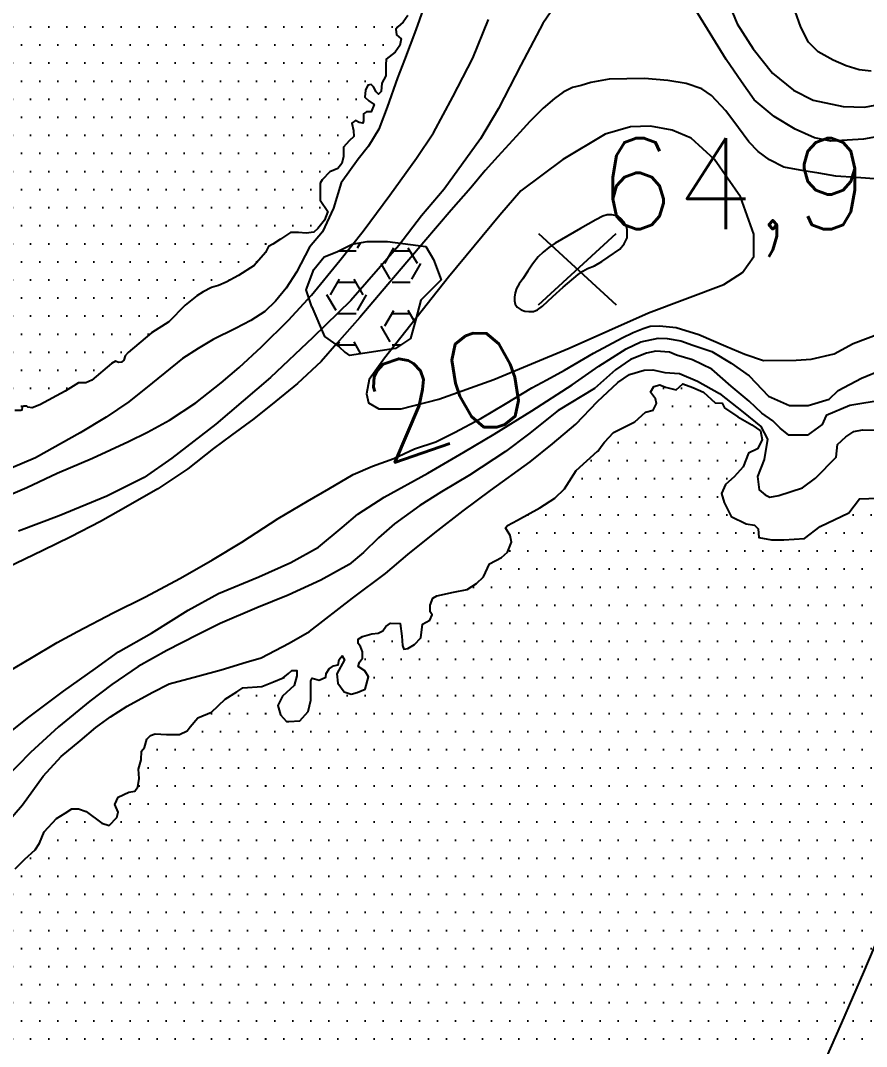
# Model space of a CAD drawing. Header units: millimetres. Extents: x 548366 to 1117317, y 7446967 to 14899125.
# Drawn here: x 557668.4 to 558039.8, y 7453801.3 to 7454251.9 of the extents above; entities that cross this region are included whole.
import ezdxf

# ---------------------------------------------------------------- set-up
doc = ezdxf.new("R2010")
doc.units = ezdxf.units.MM
doc.header["$MEASUREMENT"] = 0
for name, color, linetype in [('AFLORAMENTO_ROCHOSO', 32, 'Continuous'), ('CURVA_INTERMEDIÁRIA', 32, 'Continuous'), ('CURVA_MESTRA', 36, 'Continuous'), ('HACHURA_OCEANO', 131, 'Continuous'), ('OCEANO', 5, 'Continuous'), ('PTO_COTADO', 7, 'Continuous'), ('RADIAIS', 222, 'Continuous'), ('TXT_CURVA_INTERMEDIÁRIA', 7, 'Continuous')]:
    doc.layers.add(name, color=color, linetype=linetype)
doc.styles.add('ROMANS', font='romans.shx')
pattern_1 = [(0, (0, 0), (3.96875, 7.9375), [0, -7.9375])]

msp = doc.modelspace()

# ---------------------------------------------------------------- hatches: boundary and pattern name
at = {"layer": 'AFLORAMENTO_ROCHOSO', "ltscale": 0.5}
h = msp.add_hatch(dxfattribs=at)
h.set_pattern_fill('HEX,_I', color=256, scale=2.5, style=2)
h.set_pattern_definition([(0, (0, 0), (0, 13.74815), [7.9375, -15.875]), (120, (0, 0), (-11.906247155, -6.874075), [7.9375, -15.875]), (60, (7.938, 0), (-11.906247155, 6.874075), [7.9375, -15.875])])
h.paths.add_polyline_path([(557844.2, 7454129.1), (557853.1, 7454138), (557849.7, 7454147), (557846.4, 7454152.6), (557829.6, 7454154.8), (557820.7, 7454154.8), (557814, 7454153.7), (557807.3, 7454150.3), (557801.7, 7454148.1), (557797.2, 7454142.5), (557793.9, 7454133.6), (557796.3, 7454126.2), (557801.9, 7454113.1), (557808.4, 7454108.5), (557812.9, 7454104.8), (557833, 7454107.8), (557839.7, 7454112.3), (557841.9, 7454120.1)])
at = {"layer": 'HACHURA_OCEANO', "ltscale": 0.5}
h = msp.add_hatch(dxfattribs=at)
h.set_pattern_fill('DOTS', color=256, scale=5, style=0)
h.set_pattern_definition(pattern_1)
h.paths.add_polyline_path([(557835.01, 7454240.98), (557835.49, 7454243.84), (557833.45, 7454245.59), (557833.26, 7454248.06), (557834.07, 7454249.17), (557836.47, 7454251.24), (557838.52, 7454254.12), (557839.65, 7454260.5), (557839.17, 7454265.74), (557838.37, 7454268.31), (557839.79, 7454272.28), (557844.76, 7454274.03), (557846.84, 7454277.07), (557845.89, 7454280.56), (557845.74, 7454285.46), (557848.77, 7454291.36), (557850.38, 7454294.7), (557852.46, 7454301.71), (557853.08, 7454305.86), (557854.68, 7454312.08), (557857.09, 7454314.46), (557861.07, 7454314.78), (557864.1, 7454316.21), (557865, 7454317.95), (557865, 7454410), (557365, 7454410), (557365, 7454280.49), (557366.51, 7454281.5), (557368.66, 7454281.7), (557370.01, 7454280.32), (557370.81, 7454277.99), (557370.63, 7454276.02), (557369.64, 7454274.86), (557367.27, 7454273.89), (557366.32, 7454272.51), (557368.08, 7454271.15), (557369.83, 7454270.95), (557370.63, 7454272.9), (557372.16, 7454273.68), (557374.9, 7454273.09), (557375.3, 7454271.93), (557375.52, 7454269.77), (557374.37, 7454264.75), (557378.84, 7454262.64), (557380.84, 7454265.13), (557382.46, 7454263.76), (557379.22, 7454259.65), (557377.6, 7454260.7), (557378.1, 7454261.39), (557372.92, 7454263.6), (557369.28, 7454261.33), (557367.49, 7454260.21), (557366.83, 7454259.3), (557365, 7454258.33), (557365, 7454178.98), (557371.47, 7454166.68), (557376.36, 7454160.25), (557380.77, 7454152.69), (557386.03, 7454147.81), (557390.89, 7454146.57), (557390.89, 7454146.57), (557395.19, 7454145.43), (557398.65, 7454143.54), (557400.33, 7454142.7), (557401.86, 7454142.58), (557403.43, 7454144.12), (557405.69, 7454144.95), (557408.29, 7454144.59), (557410.44, 7454142.1), (557413.07, 7454140.92), (557417.85, 7454141.86), (557421.27, 7454141.38), (557423.17, 7454139.37), (557424.27, 7454137.58), (557426.75, 7454137.1), (557432.11, 7454138.54), (557435.21, 7454138.18), (557439.37, 7454136.86), (557441.56, 7454134.38), (557445.69, 7454133.15), (557450.72, 7454134.67), (557458.42, 7454135.34), (557467.58, 7454136.17), (557478.42, 7454135.48), (557484.98, 7454132.07), (557490.86, 7454126.45), (557494.98, 7454124.81), (557497.43, 7454124.95), (557499.76, 7454123.45), (557501.4, 7454121.4), (557503.19, 7454120.31), (557506.88, 7454121.12), (557507.86, 7454122.9), (557509.21, 7454122.9), (557510.45, 7454121.12), (557511.95, 7454120.31), (557513.04, 7454119.21), (557512.9, 7454118.11), (557511.69, 7454117.57), (557510.45, 7454117.16), (557510.45, 7454115.78), (557512.35, 7454115.11), (557514.36, 7454114.25), (557518.44, 7454114.39), (557524.9, 7454114.25), (557527.09, 7454116.98), (557528.73, 7454119.32), (557532.82, 7454120.27), (557539.13, 7454119.46), (557544.6, 7454118.08), (557549.97, 7454118.77), (557555.55, 7454118.36), (557558.18, 7454119.32), (557566.39, 7454117.53), (557572.7, 7454116.72), (557574.89, 7454116.17), (557577.88, 7454113.57), (557578.28, 7454111.53), (557579.96, 7454107.55), (557582.95, 7454105.22), (557584.34, 7454103.45), (557585, 7454102.5), (557586.16, 7454100.26), (557587.11, 7454097.8), (557589.56, 7454094.92), (557592.19, 7454092.18), (557596.97, 7454087.94), (557598.61, 7454087.54), (557600.25, 7454088.77), (557604.37, 7454089.32), (557608.46, 7454090.68), (557614.08, 7454092.18), (557619.7, 7454092.87), (557624.62, 7454091.49), (557627.91, 7454090.27), (557628.2, 7454088.63), (557630.24, 7454086.3), (557630.94, 7454085.2), (557632.29, 7454083.16), (557633.96, 7454080.15), (557637.5, 7454080.15), (557640.64, 7454080.84), (557643.82, 7454079.75), (557644.07, 7454077.01), (557644.51, 7454074), (557645.06, 7454070.72), (557647.39, 7454071.87), (557648.19, 7454074.55), (557649, 7454078.51), (557650.64, 7454079.46), (557653.96, 7454079.46), (557658.67, 7454079.99), (557663.05, 7454081.21), (557665.93, 7454080.66), (557668.52, 7454080.54), (557669.07, 7454080.81), (557669.21, 7454082.18), (557669.91, 7454082.45), (557671.15, 7454082.45), (557671.69, 7454082.04), (557673.59, 7454081.76), (557676.87, 7454083.14), (557687.97, 7454089.14), (557693.88, 7454092.71), (557697.16, 7454092.71), (557699.75, 7454093.93), (557708.4, 7454101.26), (557710.19, 7454102.22), (557711.39, 7454101.67), (557712.78, 7454101.81), (557713.87, 7454102.76), (557714.42, 7454104.67), (557715.77, 7454106.05), (557725.91, 7454114.67), (557733.58, 7454119.58), (557740.73, 7454126.84), (557745.91, 7454130.94), (557748.68, 7454132.67), (557752.22, 7454134.6), (557755.4, 7454135.55), (557758.79, 7454136.91), (557764.15, 7454139.91), (557770.98, 7454144.29), (557775.94, 7454150.04), (557777.29, 7454152.63), (557779.22, 7454153.73), (557782.62, 7454155.92), (557786.92, 7454158.83), (557790.5, 7454158.83), (557793.78, 7454158.55), (557797.25, 7454158.96), (557799, 7454160.55), (557801.85, 7454164.22), (557803.31, 7454168.04), (557799.95, 7454172.98), (557799.95, 7454180.47), (557800.9, 7454181.9), (557804.25, 7454185.4), (557807.76, 7454186.85), (557809.51, 7454189.08), (557810.17, 7454192.1), (557810.31, 7454196.25), (557812.68, 7454199.07), (557814.76, 7454200.98), (557814.58, 7454203.53), (557813.96, 7454206.88), (557815.57, 7454208), (557817.14, 7454207.04), (557818.74, 7454206.88), (557819.07, 7454207.84), (557819.07, 7454209.43), (557819.07, 7454210.86), (557820.35, 7454211.81), (557822.43, 7454211.81), (557823.7, 7454215.01), (557821.29, 7454216.6), (557819.54, 7454218.19), (557819.87, 7454221.37), (557820.97, 7454223.45), (557822.43, 7454223.77), (557823.37, 7454222.82), (557824.65, 7454220.57), (557825.6, 7454219.62), (557826.73, 7454220.73), (557827.06, 7454224.41), (557828.81, 7454227.59), (557828.81, 7454232.37), (557828.96, 7454234.92), (557832.93, 7454237.94)])
h.paths.add_polyline_path([(557365, 7454410), (557327.1, 7454410), (557327.39, 7454409.13), (557330.13, 7454409.13), (557332.65, 7454408.34), (557337.75, 7454408.55), (557343.59, 7454407.75), (557345.74, 7454405.42), (557343.99, 7454403.27), (557343.81, 7454401.71), (557343.99, 7454395.46), (557338.34, 7454388.89), (557336.18, 7454385.96), (557331.11, 7454380.69), (557327.79, 7454379.53), (557326.81, 7454376.98), (557327.79, 7454374.44), (557330.13, 7454373.47), (557332.28, 7454372.88), (557332.86, 7454370.53), (557332.28, 7454367.8), (557332.86, 7454365.46), (557331.48, 7454363.11), (557332.68, 7454361.17), (557335.2, 7454359.02), (557335.2, 7454356.08), (557330.71, 7454352.37), (557328.56, 7454349.85), (557324.07, 7454346.6), (557323.09, 7454342.89), (557324.65, 7454339.96), (557326.59, 7454336.63), (557326.81, 7454333.7), (557325.02, 7454331.37), (557325.02, 7454328.83), (557326.22, 7454326.48), (557330.31, 7454325.89), (557332.28, 7454323.76), (557333.08, 7454320.93), (557333.85, 7454314.68), (557337.75, 7454302.38), (557340.13, 7454296.13), (557340.71, 7454292.61), (557339.54, 7454289.7), (557342.46, 7454286.96), (557350.09, 7454283.64), (557353.59, 7454281.89), (557354.39, 7454279.15), (557357.13, 7454277), (557360.45, 7454277.19), (557363.59, 7454279.54), (557365, 7454280.49)])
h.paths.add_polyline_path([(557905.07, 7454384.75), (557910.18, 7454395.12), (557915.43, 7454403.89), (557916.27, 7454406.2), (557916.42, 7454409.24), (557916.83, 7454410), (557865, 7454410), (557865, 7454317.95), (557865.85, 7454319.57), (557867.12, 7454323.63), (557870.81, 7454327.94), (557872.74, 7454331.76), (557872.56, 7454336.71), (557872.56, 7454340.68), (557876.39, 7454345.79), (557881.5, 7454347.85), (557889.27, 7454360.22), (557888.94, 7454363.42), (557891.83, 7454369.93), (557899.63, 7454380.3)])
h = msp.add_hatch(dxfattribs=at)
h.set_pattern_fill('DOTS', color=256, scale=5, style=0)
h.set_pattern_definition(pattern_1)
h.paths.add_polyline_path([(558365, 7454410), (558008.12, 7454410), (558010.36, 7454408.58), (558013.05, 7454400.5), (558014.9, 7454388.18), (558002.79, 7454367.35), (558001.42, 7454358.09), (558001.04, 7454352.6), (557995.78, 7454349.27), (557987.04, 7454335.66), (557986.55, 7454331.46), (557989.4, 7454328.28), (558001, 7454323.74), (558009.76, 7454323.42), (558013.11, 7454320.88), (558014.39, 7454314.36), (558013.99, 7454308.74), (558014.89, 7454306.05), (558020.28, 7454303.36), (558023.95, 7454298.46), (558030.5, 7454286.73), (558027.8, 7454277.76), (558029.5, 7454273.07), (558032.34, 7454268.46), (558035.85, 7454265.92), (558040.38, 7454263.4), (558043.97, 7454261.61), (558046.83, 7454258.29), (558051.28, 7454255.11), (558056.24, 7454253.04), (558060.22, 7454253.68), (558065.53, 7454255.33), (558085.76, 7454256.06), (558095.8, 7454259.4), (558106.86, 7454257.12), (558115.68, 7454252.57), (558120.46, 7454248.43), (558123.03, 7454243.67), (558136.15, 7454243.01), (558140.89, 7454244.88), (558155.23, 7454248.57), (558166.55, 7454253.66), (558180.89, 7454255.73), (558191.07, 7454251.59), (558199.39, 7454248.15), (558203.88, 7454248.15), (558211.46, 7454247.3), (558219.75, 7454244.12), (558222.3, 7454240.15), (558227.23, 7454236.08), (558239.96, 7454232.59), (558256.67, 7454231.47), (558274.99, 7454229.41), (558285.5, 7454229.25), (558292.82, 7454230.21), (558301.11, 7454232.27), (558306.3, 7454232.9), (558314.38, 7454233.8), (558320.67, 7454233.8), (558332.35, 7454234.65), (558335.94, 7454234.69), (558340.44, 7454236.49), (558343.81, 7454239.9), (558350.56, 7454241.51), (558355.34, 7454242.78), (558365, 7454247.24)])
h.paths.add_polyline_path([(558365, 7454126.74), (558361.9, 7454124.54), (558356.94, 7454119.25), (558357.56, 7454114.16), (558356.94, 7454110.82), (558348, 7454105.1), (558344.93, 7454101), (558344.93, 7454098.31), (558348.48, 7454096.03), (558359.97, 7454096.35), (558363.76, 7454091.58), (558361.39, 7454086.65), (558355.34, 7454078.76), (558348.48, 7454076.53), (558340.44, 7454081.26), (558336.84, 7454084.85), (558331.45, 7454084.85), (558326.96, 7454083.95), (558320.93, 7454081.94), (558318.41, 7454078.12), (558316.33, 7454067.79), (558314.1, 7454064.61), (558300.01, 7454062.42), (558295.52, 7454057.04), (558298.74, 7454053.6), (558299.54, 7454048.67), (558296.04, 7454045.81), (558286.3, 7454040.63), (558278.16, 7454039.52), (558265.61, 7454029.03), (558261.18, 7454028.36), (558258.82, 7454026.8), (558257.26, 7454027.12), (558257.07, 7454029.19), (558255.8, 7454031.1), (558254.04, 7454031.89), (558251.53, 7454032.69), (558248.02, 7454031.89), (558245.47, 7454030.62), (558241.16, 7454030.62), (558239.74, 7454033), (558240.47, 7454037.86), (558242.77, 7454041.25), (558243.21, 7454044.47), (558239.38, 7454045.86), (558234.67, 7454044.87), (558223.18, 7454042.54), (558210.11, 7454038.89), (558201.68, 7454037.93), (558192.6, 7454037.77), (558189.9, 7454039.04), (558187.58, 7454042.07), (558184.37, 7454045.28), (558176.7, 7454045.28), (558169.04, 7454039.16), (558169.04, 7454031.5), (558165.96, 7454028.83), (558157.97, 7454026.13), (558150.82, 7454030.42), (558143.34, 7454031.7), (558135.33, 7454026.91), (558127.67, 7454020.79), (558118.48, 7454020.79), (558110.81, 7454028.44), (558100.43, 7454028.52), (558096.31, 7454022.79), (558087.83, 7454019.26), (558078.65, 7454015.8), (558071.64, 7454014.53), (558065.36, 7454016.95), (558059.16, 7454028.39), (558054.05, 7454036.66), (558044.97, 7454042.07), (558036.72, 7454041.75), (558032.09, 7454035.71), (558019.5, 7454029.66), (558012.68, 7454024.42), (558003.55, 7454023.85), (557998.12, 7454023.76), (557992.57, 7454024.88), (557992.24, 7454028.69), (557990.64, 7454030.28), (557987.06, 7454030.82), (557980.46, 7454034.1), (557977.43, 7454040.14), (557976.26, 7454044.13), (557978.01, 7454048.05), (557981.7, 7454051.5), (557985.64, 7454055.93), (557988.08, 7454061.83), (557992.02, 7454063.81), (557993.99, 7454067.73), (557993.26, 7454071.67), (557989.58, 7454074.38), (557983.41, 7454077.82), (557977.5, 7454081.76), (557976.42, 7454083.81), (557973.48, 7454083.98), (557968.3, 7454088.64), (557963.63, 7454090.72), (557959.29, 7454092.34), (557956.34, 7454089.64), (557951.63, 7454090.86), (557949.19, 7454091.85), (557946.49, 7454091.1), (557944.99, 7454088.65), (557947.22, 7454085.7), (557947.69, 7454083.72), (557946.23, 7454080.77), (557942.76, 7454079.8), (557938.09, 7454075.61), (557928.75, 7454070.93), (557924.81, 7454066.76), (557923.32, 7454064.78), (557922.01, 7454062.96), (557921.79, 7454062.77), (557912.43, 7454054.2), (557907.22, 7454046.14), (557902.97, 7454042.04), (557896.47, 7454037.89), (557886.59, 7454032.43), (557882.17, 7454030.09), (557881.39, 7454029.06), (557883.47, 7454025.68), (557883.99, 7454022.82), (557882.17, 7454018.41), (557879.57, 7454016.07), (557874.36, 7454013.21), (557871.76, 7454007.5), (557868.64, 7454004.64), (557865, 7454002.37), (557865, 7453910), (558365, 7453910)])
h = msp.add_hatch(dxfattribs=at)
h.set_pattern_fill('DOTS', color=256, scale=5, style=0)
h.set_pattern_definition(pattern_1)
h.paths.add_polyline_path([(557865, 7454002.16), (557858.5, 7454000.75), (557851.22, 7453999.19), (557849.4, 7453998.15), (557848.36, 7453995.03), (557848.36, 7453992.18), (557849.14, 7453990.88), (557848.1, 7453988.54), (557844.98, 7453986.72), (557844.2, 7453980.75), (557841.34, 7453977.89), (557838.48, 7453976.08), (557836.66, 7453975.82), (557836.14, 7453977.37), (557835.88, 7453981.53), (557835.1, 7453986.98), (557830.94, 7453987.24), (557828.86, 7453985.68), (557827.56, 7453983.87), (557825.48, 7453982.83), (557822.71, 7453982.45), (557818.55, 7453981.41), (557816.73, 7453980.11), (557816.73, 7453978.3), (557817.77, 7453977), (557818.55, 7453974.66), (557818.55, 7453971.8), (557817.25, 7453969.99), (557816.73, 7453968.17), (557819.58, 7453966.32), (557821.19, 7453963.63), (557819.73, 7453958.26), (557816.21, 7453956.74), (557813.61, 7453955.96), (557810.49, 7453957), (557807.76, 7453960.82), (557807.36, 7453964.97), (557810.75, 7453971.02), (557809.71, 7453972.84), (557808.41, 7453971.28), (557807.89, 7453968.95), (557805.81, 7453968.43), (557803.99, 7453967.13), (557802.69, 7453965.05), (557802.43, 7453963.49), (557799.57, 7453962.19), (557796.45, 7453962.97), (557795.93, 7453961.93), (557795.93, 7453958.3), (557795.93, 7453953.36), (557794.77, 7453948.37), (557791.01, 7453944.24), (557785.31, 7453943.97), (557782.54, 7453946.92), (557781.45, 7453951.05), (557783.45, 7453955.18), (557788.65, 7453959.86), (557789.69, 7453964.01), (557789.69, 7453966.35), (557787.61, 7453966.35), (557786.05, 7453965.05), (557783.71, 7453963.23), (557779.55, 7453961.42), (557774.34, 7453959.34), (557766.02, 7453958.82), (557763.42, 7453957), (557758.22, 7453953.88), (557752.24, 7453948.17), (557746.26, 7453945.57), (557742.88, 7453941.68), (557741.58, 7453939.86), (557738.2, 7453938.3), (557732.48, 7453938.3), (557727.54, 7453938.56), (557725.46, 7453937.78), (557723.9, 7453936.22), (557722.86, 7453932.59), (557721.56, 7453931.03), (557721.42, 7453927.19), (557720.3, 7453923.07), (557720.48, 7453919.03), (557719.97, 7453915.32), (557718.62, 7453913.46), (557715.93, 7453912.93), (557711.36, 7453910.76), (557711, 7453910), (557865, 7453910)])
at = {"layer": 'HACHURA_OCEANO', "ltscale": 2.5}
h = msp.add_hatch(dxfattribs=at)
h.set_pattern_fill('DOTS', color=256, scale=5, style=0)
h.set_pattern_definition(pattern_1)
h.paths.add_polyline_path([(558367.41, 7453907.81), (558363.44, 7453915.75), (557863.37, 7453915.75), (557863.37, 7453594.88), (557863.37, 7453566.5), (557862.93, 7453554.26), (557865.25, 7453546.31), (557867.49, 7453545.06), (557872.83, 7453546.49), (557875.65, 7453544.33), (557877.97, 7453540.03), (557878.13, 7453535.23), (557874.97, 7453531.61), (557873.98, 7453529.62), (557873.98, 7453526.38), (557877.47, 7453522.64), (557879.21, 7453520.65), (557879.21, 7453517.41), (557878.47, 7453514.42), (557878.96, 7453511.93), (557878.73, 7453508.53), (557888.71, 7453500.8), (557893.19, 7453496.82), (557893.94, 7453495.57), (557892.95, 7453492.83), (557891.2, 7453491.09), (557890.29, 7453489.74), (557890.95, 7453488.85), (557895.19, 7453488.6), (557897.68, 7453488.6), (557899.74, 7453487.92), (557900.73, 7453487.26), (557902.92, 7453486.36), (557905.91, 7453486.36), (557906.41, 7453484.86), (557906.66, 7453481.62), (557906.91, 7453479.63), (557909.41, 7453478.63), (557910.9, 7453479.13), (557913.15, 7453478.14), (557915.48, 7453478.32), (557918.29, 7453477.82), (557919.12, 7453474.84), (557919.62, 7453471.03), (557917.39, 7453469.17), (557912.16, 7453467.22), (557908.19, 7453468.38), (557905.42, 7453468.17), (557903.92, 7453465.93), (557903.67, 7453464.93), (557899.39, 7453461.03), (557894.19, 7453460.45), (557888.95, 7453456.22), (557882.22, 7453450.98), (557874.74, 7453446.5), (557871, 7453445.26), (557870, 7453444.01), (557869.25, 7453443.76), (557867.91, 7453439.84), (557862.28, 7453436.09), (557859.41, 7453431.56), (557863.37, 7453423.62), (557859.41, 7453415.69), (557871.31, 7453407.75), (557887.19, 7453407.75), (557990.38, 7453407.75), (558363.44, 7453407.75), (558367.41, 7453415.69)])
at = {"layer": 'HACHURA_OCEANO', "ltscale": 0.5}
h = msp.add_hatch(dxfattribs=at)
h.set_pattern_fill('DOTS,_I', color=256, scale=5, style=2)
h.set_pattern_definition(pattern_1)
h.paths.add_polyline_path([(557865, 7453910), (557711, 7453910), (557709.86, 7453907.56), (557711.36, 7453904.19), (557710.7, 7453901.84), (557707.31, 7453898.29), (557704.09, 7453899.31), (557697.25, 7453904.52), (557693.96, 7453905.61), (557691.03, 7453905.61), (557688.1, 7453903.78), (557684.28, 7453901.43), (557678.88, 7453895.53), (557676.74, 7453890.62), (557674.91, 7453887.69), (557670.27, 7453883.57), (557666.07, 7453879.35), (557663.19, 7453875.62), (557658.8, 7453873.42), (557654.77, 7453868.67), (557653.91, 7453865.93), (557649.95, 7453858.38), (557647.94, 7453855.54), (557646.52, 7453853.24), (557646.77, 7453851.95), (557648.92, 7453852.09), (557651.81, 7453852.09), (557653.67, 7453850.94), (557653.81, 7453849.23), (557652.25, 7453845.36), (557647.94, 7453840.35), (557641.77, 7453836.76), (557639.18, 7453832.45), (557635.17, 7453824.01), (557631.12, 7453819.84), (557627.69, 7453818.12), (557625.68, 7453818.12), (557625.1, 7453820.42), (557625.24, 7453821.99), (557624.81, 7453824.01), (557623.82, 7453824.85), (557619.95, 7453822.86), (557615.9, 7453817.98), (557613.46, 7453815.68), (557610.9, 7453814.54), (557607.15, 7453812.81), (557604.81, 7453811.32), (557604.08, 7453808.74), (557604.23, 7453806.87), (557603.06, 7453805.58), (557601.2, 7453804.87), (557599.05, 7453803.87), (557596.6, 7453804.29), (557595.32, 7453805.58), (557592.99, 7453806.99), (557590.77, 7453806.77), (557587.11, 7453802.75), (557586.74, 7453800.92), (557584.55, 7453797.63), (557580.15, 7453798.36), (557578.32, 7453802.02), (557571.73, 7453805.31), (557566.6, 7453810.06), (557562.57, 7453812.62), (557553.42, 7453814.82), (557550.49, 7453816.28), (557548.29, 7453821.4), (557550.12, 7453829.82), (557550.12, 7453836.03), (557548.65, 7453840.42), (557547.56, 7453842.25), (557543.16, 7453843.72), (557536.94, 7453843.65), (557531.47, 7453841.78), (557523.73, 7453833.76), (557518.84, 7453829.16), (557520.71, 7453825.01), (557518.84, 7453822.42), (557514.1, 7453821.9), (557500.45, 7453809.57), (557500.75, 7453803.97), (557497.46, 7453798.67), (557487.9, 7453796.89), (557485.09, 7453791.36), (557481.81, 7453786.48), (557483.84, 7453773.93), (557483.1, 7453769.54), (557475.05, 7453758.93), (557472.85, 7453751.98), (557466.74, 7453743.54), (557467.76, 7453736.24), (557462.59, 7453727.84), (557455.98, 7453717.41), (557446.85, 7453712.11), (557443.55, 7453700.04), (557446.05, 7453695.98), (557447.36, 7453690.83), (557444.48, 7453685.95), (557447.91, 7453675.48), (557450.45, 7453663.19), (557453.02, 7453651.12), (557454.48, 7453637.58), (557455.22, 7453628.44), (557454.48, 7453624.78), (557447.52, 7453619.29), (557442.76, 7453616.73), (557441.3, 7453612.34), (557441.71, 7453608.28), (557443.13, 7453603.98), (557442, 7453596.95), (557441.42, 7453591.51), (557442.84, 7453587.73), (557445.43, 7453586.58), (557449.3, 7453583.14), (557450.43, 7453579.69), (557447.84, 7453571.96), (557445.43, 7453566.8), (557441.12, 7453564.93), (557431.2, 7453563.64), (557424.08, 7453565.52), (557422.25, 7453564.42), (557418.88, 7453561.19), (557419.61, 7453558.27), (557418.51, 7453554.97), (557418.51, 7453550.22), (557420.25, 7453547.23), (557419.38, 7453543.5), (557415.58, 7453541.44), (557409.35, 7453540.34), (557400.93, 7453534.86), (557395.8, 7453531.93), (557393.51, 7453526.95), (557394.35, 7453522.79), (557394.64, 7453518.93), (557391.65, 7453517.19), (557387.89, 7453518.77), (557383.18, 7453518.34), (557376.14, 7453517.92), (557369.83, 7453517.48), (557366.51, 7453514.61), (557365, 7453511.34), (557365, 7453410), (557865, 7453410), (557865, 7453437.9), (557862.28, 7453436.09), (557857.47, 7453434.87), (557849.69, 7453434.37), (557845.97, 7453435.68), (557843.82, 7453436.35), (557840.68, 7453437.01), (557837.86, 7453437.35), (557834.88, 7453436.02), (557832.56, 7453435.03), (557828.91, 7453435.03), (557825.27, 7453435.86), (557821.95, 7453437.51), (557818.97, 7453437.01), (557817.32, 7453437.35), (557814, 7453440.33), (557810.36, 7453443.97), (557807.71, 7453445.13), (557805.55, 7453445.79), (557803.23, 7453446.78), (557799.59, 7453447.11), (557798.43, 7453448.93), (557797.1, 7453449.93), (557794.78, 7453449.76), (557792.13, 7453448.77), (557789.81, 7453447.28), (557786.83, 7453446.62), (557785.51, 7453446.62), (557783.65, 7453448.91), (557778.71, 7453449.93), (557775.57, 7453452.41), (557774.41, 7453454.89), (557776.06, 7453458.2), (557775.95, 7453461.08), (557774.7, 7453462.33), (557773.45, 7453464.83), (557772.82, 7453467.95), (557775.08, 7453471.53), (557781.54, 7453479.64), (557791.32, 7453491.06), (557794.63, 7453498.02), (557793.47, 7453505.96), (557790.82, 7453509.11), (557783.86, 7453509.77), (557778.37, 7453511.71), (557776.12, 7453512.96), (557775.13, 7453515.45), (557775.13, 7453518.19), (557776.62, 7453520.43), (557779.67, 7453523.25), (557782.41, 7453527.49), (557786.9, 7453531.97), (557787.9, 7453533.22), (557787.9, 7453535.21), (557785.9, 7453537.2), (557786.4, 7453539.44), (557789.64, 7453541.19), (557790.64, 7453540.19), (557793.13, 7453540.94), (557792.64, 7453545.42), (557793.63, 7453548.66), (557793.63, 7453550.9), (557794.38, 7453553.89), (557796.63, 7453556.13), (557799.87, 7453559.37), (557801.61, 7453560.87), (557800.87, 7453562.11), (557796.88, 7453562.11), (557792.32, 7453561.55), (557790.16, 7453562.54), (557789.89, 7453564.6), (557791.39, 7453566.35), (557796.88, 7453567.09), (557798.62, 7453567.84), (557800.87, 7453569.09), (557803.61, 7453571.83), (557804.36, 7453573.07), (557803.61, 7453576.81), (557802.61, 7453578.8), (557802.36, 7453580.79), (557800.87, 7453581.04), (557799.62, 7453581.29), (557799.12, 7453582.79), (557799.62, 7453584.53), (557800.37, 7453585.28), (557801.37, 7453586.77), (557804.36, 7453589.51), (557806.85, 7453590.76), (557810.37, 7453590.69), (557814.85, 7453588.7), (557816.08, 7453586.03), (557816.58, 7453584.78), (557815.33, 7453580.79), (557815.33, 7453578.55), (557816.33, 7453576.31), (557819.57, 7453573.82), (557821.07, 7453572.32), (557824.31, 7453572.32), (557828.3, 7453574.82), (557829.8, 7453577.8), (557832.29, 7453580.55), (557832.29, 7453582.04), (557832.04, 7453583.29), (557832.04, 7453585.03), (557835.56, 7453589.69), (557838.04, 7453590.52), (557840.52, 7453589.51), (557842.52, 7453588.02), (557842.52, 7453585.03), (557841.77, 7453582.29), (557842.27, 7453579.05), (557845.66, 7453575.46), (557848.64, 7453569), (557856.26, 7453556.58), (557857.63, 7453551.61), (557859.12, 7453551.61), (557861.11, 7453554.93), (557862.93, 7453554.26), (557865, 7453547.15)])

# ---------------------------------------------------------------- linework, layer by layer
at = {"layer": 'AFLORAMENTO_ROCHOSO'}
for points in [[(557796.3, 7454126.2), (557793.9, 7454133.6), (557797.2, 7454142.5), (557801.7, 7454148.1), (557807.3, 7454150.3), (557814, 7454153.7), (557820.7, 7454154.8), (557829.6, 7454154.8), (557846.4, 7454152.6), (557849.7, 7454147), (557853.1, 7454138), (557844.2, 7454129.1), (557841.9, 7454120.1), (557839.7, 7454112.3), (557833, 7454107.8), (557812.94, 7454104.81)], [(557796.3, 7454126.2), (557801.9, 7454113.1), (557808.4, 7454108.5), (557810.86, 7454106.24), (557812.94, 7454104.8)]]:
    msp.add_lwpolyline(points, dxfattribs=at)
at = {"layer": 'CURVA_INTERMEDIÁRIA'}
for points, elevation in [([(557846.84, 7454261.63), (557841.96, 7454247.75), (557836.98, 7454234.62), (557834.01, 7454226.69), (557829.45, 7454213.87), (557825.73, 7454204.23), (557821.28, 7454196.7), (557816.68, 7454191.06), (557809.25, 7454180.58), (557805.85, 7454169.42), (557800.99, 7454159.03), (557795.35, 7454152.42), (557789.62, 7454141.4), (557785.06, 7454134.41), (557780.4, 7454128.58), (557775.63, 7454124.13), (557769.57, 7454120.14), (557762.79, 7454116.65), (557753.07, 7454111.86), (557746.39, 7454107.84), (557739.55, 7454103.38), (557726.35, 7454092.72), (557715.96, 7454084.35), (557705.99, 7454077.68), (557694.64, 7454070.73), (557675.01, 7454059.85), (557664.3, 7454055.29)], 10), ([(557904.47, 7454260.33), (557897.78, 7454250.64), (557888.13, 7454232.32), (557878.23, 7454213.23), (557870.32, 7454199.9), (557854.47, 7454177.86), (557844.5, 7454166.1), (557834.54, 7454153.06), (557813.48, 7454128.9), (557796.83, 7454112.62), (557778.16, 7454095.14), (557754.24, 7454074.6), (557734.81, 7454059.64), (557722.74, 7454051.19), (557706.31, 7454042.92), (557685.41, 7454034.37), (557667.59, 7454027.56)], 30), ([(558049.99, 7454201.81), (558038.57, 7454199.77), (558024.18, 7454198.85), (558016.97, 7454200.44), (558008.48, 7454204.15), (557999.36, 7454209.76), (557990.56, 7454217.07), (557984.96, 7454224.97), (557978.28, 7454234.72), (557970.07, 7454248.14), (557963.92, 7454258)], 30), ([(557979.02, 7454260.46), (557983.05, 7454250.4), (557990.15, 7454239.48), (557998.64, 7454228.78), (558007.76, 7454221.37), (558016.44, 7454216.86), (558029.59, 7454214.11), (558038.97, 7454213.85), (558049.02, 7454215.72)], 20), ([(558041.9, 7454229.61), (558036.6, 7454230.27), (558030.98, 7454231.96), (558025.15, 7454234.5), (558018.68, 7454238.21), (558014.33, 7454242.45), (558011.04, 7454249.02), (558008.6, 7454256.01)], 10), ([(557664.01, 7454043.78), (557671.15, 7454046.84), (557684.58, 7454053.14), (557700.04, 7454059.61), (557715.79, 7454067.03), (557724.12, 7454071.11), (557733.88, 7454076.3), (557745.44, 7454083.93), (557756.57, 7454092.72), (557764.38, 7454099.48), (557774.17, 7454108.58), (557786.16, 7454120.34), (557796.2, 7454131.23), (557808.61, 7454146.49), (557818.89, 7454159.31), (557830.61, 7454175.21), (557842.28, 7454191.51), (557849.7, 7454202.53), (557858.29, 7454218.32), (557867.03, 7454235.38), (557873.92, 7454252.33)], 20), ([(558045.36, 7454182.27), (558035.29, 7454182.91), (558026.46, 7454183.57), (558018.87, 7454184.84), (558012.41, 7454185.9), (558003.5, 7454187.49), (557997.24, 7454190.67), (557992.36, 7454194.38), (557988.23, 7454198.62), (557983.67, 7454204.76), (557978.15, 7454212.18), (557971.79, 7454218.96), (557967.55, 7454221.93), (557960.66, 7454224.26), (557952.57, 7454225.58), (557942.32, 7454226.5), (557926.81, 7454226.09), (557918.81, 7454224.63), (557914.6, 7454223.43), (557910.73, 7454222.48), (557906.61, 7454220.42), (557902.87, 7454217.6), (557897.89, 7454213.36), (557892.06, 7454207.53), (557887.6, 7454202.66), (557877.95, 7454192.17), (557872.5, 7454186), (557866.14, 7454178.38), (557857.55, 7454168.53), (557845.57, 7454154.55), (557838.99, 7454146.81), (557829.76, 7454135.9), (557817.4, 7454121.41), (557807.32, 7454110.08), (557800.43, 7454102.13), (557790.04, 7454092.49), (557780.54, 7454084.77), (557770.89, 7454076.93), (557761.13, 7454069.84), (557753.18, 7454063.9), (557741.94, 7454054.92), (557728.68, 7454046.24), (557715.75, 7454038.71), (557703.55, 7454031.83), (557690.58, 7454025.13), (557678.3, 7454019.09), (557662.39, 7454011.46)], 40), ([(557924.15, 7454166.02), (557921.03, 7454164.34), (557914.26, 7454160.54), (557903.23, 7454154.16), (557900.34, 7454152.26), (557897.83, 7454150.13), (557895.7, 7454148.08), (557893.26, 7454144.89), (557891.21, 7454141.85), (557888.9, 7454138.39), (557887.31, 7454136.18), (557886.17, 7454134.13), (557885.63, 7454132.23), (557885.25, 7454130.33), (557885.25, 7454128.81), (557885.56, 7454127.37), (557886.47, 7454126), (557888.22, 7454124.86), (557889.82, 7454124.25), (557891.57, 7454124.1), (557893.62, 7454124.1), (557895.37, 7454124.78), (557897.58, 7454126.46), (557902.14, 7454130.71), (557906.7, 7454134.74), (557913.27, 7454140.33), (557915.33, 7454141.85), (557917.3, 7454142.91), (557920.5, 7454144.13), (557923.62, 7454146.1), (557926.43, 7454148), (557931.53, 7454151.5), (557933.43, 7454153.85), (557934.72, 7454156.44), (557934.72, 7454158.64), (557934.72, 7454160.09), (557934.42, 7454161.23), (557934.04, 7454162.21), (557933.28, 7454163.51), (557932.21, 7454164.8), (557931, 7454165.86), (557929.55, 7454166.32), (557928.03, 7454166.55), (557926.05, 7454166.62), (557924.15, 7454166.02)], 60), ([(557662.92, 7453965.75), (557673.31, 7453972), (557684.52, 7453978.66), (557693.53, 7453983.51), (557709.07, 7453991.8), (557723.06, 7453998.59), (557738.62, 7454006.95), (557752.75, 7454014.98), (557765.64, 7454022.84), (557781.55, 7454033.23), (557794.49, 7454040.75), (557803.82, 7454046.26), (557814.53, 7454052.51), (557823.01, 7454056.11), (557832.35, 7454059.5), (557841.37, 7454063.7), (557850.75, 7454066.82), (557858.94, 7454071), (557870.5, 7454077.04), (557881.31, 7454083.5), (557892.98, 7454090.49), (557899.55, 7454094.1), (557907.23, 7454098.28), (557920.06, 7454105.8), (557932.57, 7454112.58), (557937.35, 7454114.8), (557941.8, 7454116.6), (557944.84, 7454117.69), (557948.91, 7454117.77), (557956.33, 7454117.13), (557966.3, 7454113.96), (557978.12, 7454108.88), (557986.5, 7454105.28), (557994.66, 7454102.63), (558008.99, 7454102.67), (558015.56, 7454103.09), (558025.68, 7454105.54), (558033.95, 7454110.04), (558046.04, 7454114.63)], 40), ([(557656.77, 7453933.68), (557672.04, 7453945.86), (557687.27, 7453957.28), (557701.38, 7453967.3), (557711.47, 7453974.6), (557725.98, 7453982.87), (557741.99, 7453992.94), (557755.4, 7454000.18), (557773, 7454007.59), (557787.17, 7454013.8), (557799.26, 7454020.58), (557809.65, 7454029.27), (557816.55, 7454035.1), (557828.1, 7454042.52), (557847.3, 7454053.15), (557863.05, 7454062.26), (557876.33, 7454070.15), (557892.87, 7454080.43), (557910.58, 7454091.87), (557922.39, 7454100.08), (557934.27, 7454107.7), (557940.74, 7454110.78), (557948.46, 7454112.36), (557952.36, 7454112.19), (557958.34, 7454111.2), (557963.54, 7454109.29), (557971.93, 7454106.54), (557980.46, 7454101.34), (557988.27, 7454095.79), (557996.81, 7454086.89), (558006.09, 7454082.81), (558014.26, 7454082.81), (558023.46, 7454085.52), (558027.48, 7454089.38), (558037.66, 7454094.78), (558046.89, 7454098.6)], 30), ([(558047.54, 7454085.27), (558032.57, 7454082.87), (558022.18, 7454078.42), (558020.43, 7454074.45), (558013.89, 7454069.83), (558009.81, 7454069.83), (558005.72, 7454069.83), (558002.01, 7454072.8), (557998.67, 7454076.13), (557993.84, 7454079.47), (557988.27, 7454084.66), (557980.47, 7454091.34), (557971.93, 7454098.75), (557963.39, 7454102.83), (557956.43, 7454104.84), (557953.36, 7454106.22), (557947.33, 7454106.62), (557943.29, 7454105.8), (557936.29, 7454103.04), (557929.61, 7454098.49), (557920.49, 7454090.22), (557904.47, 7454080.58), (557891.49, 7454070.26), (557881.4, 7454062.58), (557865.59, 7454052.2), (557853.24, 7454044.95), (557843.69, 7454038.91), (557832.66, 7454030.76), (557825.67, 7454024.72), (557818.98, 7454018.25), (557812.73, 7454012.96), (557800.32, 7454006.11), (557785.96, 7453999.51), (557772.2, 7453993.88), (557756.06, 7453987.07), (557746.13, 7453982.02), (557732.66, 7453975.24), (557720.15, 7453968.14), (557708.59, 7453960.24), (557698.94, 7453952.93), (557685.05, 7453941.6), (557672.78, 7453930.39), (557661.44, 7453918.66)], 20), ([(557661.97, 7453898.87), (557669.29, 7453907.43), (557678.41, 7453920.03), (557686.32, 7453928.67), (557694.59, 7453935.56), (557701.49, 7453941.39), (557707.92, 7453946.05), (557715.24, 7453950.72), (557726.21, 7453956.72), (557733.75, 7453960.5), (557746.28, 7453963.95), (557756.48, 7453966.73), (557767.54, 7453970.04), (557774.06, 7453972), (557786.36, 7453978.35), (557795.34, 7453983.54), (557814.21, 7453998.16), (557828.64, 7454009.07), (557838.5, 7454017.3), (557850.27, 7454026.94), (557862.73, 7454036.52), (557874.71, 7454045.52), (557892.21, 7454058.02), (557902.07, 7454065.97), (557912.28, 7454074.6), (557921.82, 7454084.56), (557930.62, 7454092.93), (557935.76, 7454096.37), (557942.21, 7454098.28), (557945.99, 7454098.5), (557951.29, 7454097.33), (557957.82, 7454096.9), (557965.62, 7454093.56), (557975.28, 7454088), (557985.67, 7454079.84), (557993.47, 7454073.54), (557996.44, 7454067.97), (557994.96, 7454059.07), (557991.98, 7454051.66), (557992.73, 7454045.72), (557995.33, 7454043.5), (557997.47, 7454042.51), (558001.4, 7454043.25), (558011.73, 7454046.65), (558017.46, 7454050.93), (558026.48, 7454060.14), (558027.06, 7454065.6), (558030.77, 7454068.99), (558034.28, 7454071.31), (558038.07, 7454072.08), (558043.81, 7454071.96)], 10)]:
    msp.add_lwpolyline(points, dxfattribs=dict(at, elevation=elevation))
at = {"layer": 'CURVA_MESTRA', "elevation": 50}
msp.add_lwpolyline([(557888.13, 7454177.05), (557878.91, 7454166.45), (557856.38, 7454139.16), (557828.28, 7454103.59), (557821.49, 7454094.16), (557820.32, 7454087.91), (557821.28, 7454083.99), (557825.73, 7454081.34), (557835.61, 7454081.28), (557852.04, 7454085.51), (557876.27, 7454094.25), (557909.36, 7454107.92), (557944.13, 7454123.53), (557977.28, 7454135.88), (557985.45, 7454141.17), (557990.43, 7454148.27), (557990.33, 7454158.13), (557984.49, 7454174.42), (557973.14, 7454190.84), (557962.86, 7454200.16), (557954.59, 7454203.76), (557945.01, 7454205.53), (557936.27, 7454205.24), (557925.12, 7454201.92), (557906.59, 7454190.82), (557888.13, 7454177.05)], dxfattribs=at)
at = {"layer": 'OCEANO'}
for points in [[(557838.52, 7454254.12), (557836.47, 7454251.24), (557834.07, 7454249.17), (557833.26, 7454248.06), (557833.45, 7454245.59), (557835.49, 7454243.84), (557835.01, 7454240.98), (557832.93, 7454237.94), (557828.96, 7454234.92), (557828.81, 7454232.37), (557828.81, 7454227.59), (557827.06, 7454224.41), (557826.73, 7454220.73), (557825.6, 7454219.62), (557824.65, 7454220.57), (557823.37, 7454222.82), (557822.43, 7454223.77), (557820.97, 7454223.45), (557819.87, 7454221.37), (557819.54, 7454218.19), (557821.29, 7454216.6), (557823.7, 7454215.01), (557822.43, 7454211.81), (557820.35, 7454211.81), (557819.07, 7454210.86), (557819.07, 7454209.43), (557819.07, 7454207.84), (557818.74, 7454206.88), (557817.14, 7454207.04), (557815.57, 7454208), (557813.96, 7454206.88), (557814.58, 7454203.53), (557814.76, 7454200.98), (557812.68, 7454199.07), (557810.31, 7454196.25), (557810.17, 7454192.1), (557809.51, 7454189.08), (557807.76, 7454186.85), (557804.25, 7454185.4), (557800.9, 7454181.9), (557799.95, 7454180.47), (557799.95, 7454172.98), (557803.31, 7454168.04), (557801.85, 7454164.22), (557799, 7454160.55), (557797.25, 7454158.96), (557793.78, 7454158.55), (557790.5, 7454158.83), (557786.92, 7454158.83), (557782.62, 7454155.92), (557779.22, 7454153.73), (557777.29, 7454152.63), (557775.94, 7454150.04), (557770.98, 7454144.29), (557764.15, 7454139.91), (557758.79, 7454136.91), (557755.4, 7454135.55), (557752.22, 7454134.6), (557748.68, 7454132.67), (557745.91, 7454130.94), (557740.73, 7454126.84), (557733.58, 7454119.58), (557725.91, 7454114.67), (557715.77, 7454106.05), (557714.42, 7454104.67), (557713.87, 7454102.76), (557712.78, 7454101.81), (557711.39, 7454101.67), (557710.19, 7454102.22), (557708.4, 7454101.26), (557699.75, 7454093.93), (557697.16, 7454092.71), (557693.88, 7454092.71), (557687.97, 7454089.14), (557676.87, 7454083.14), (557673.59, 7454081.76), (557671.69, 7454082.04), (557671.15, 7454082.45), (557669.91, 7454082.45), (557669.21, 7454082.18), (557669.07, 7454080.81), (557668.52, 7454080.54), (557665.93, 7454080.66)], [(557666.07, 7453879.35), (557670.27, 7453883.57), (557674.91, 7453887.69), (557676.74, 7453890.62), (557678.88, 7453895.53), (557684.28, 7453901.43), (557688.1, 7453903.78), (557691.03, 7453905.61), (557693.96, 7453905.61), (557697.25, 7453904.52), (557704.09, 7453899.31), (557707.31, 7453898.29), (557710.7, 7453901.84), (557711.36, 7453904.19), (557709.86, 7453907.56), (557711.36, 7453910.76), (557715.93, 7453912.93), (557718.62, 7453913.46), (557719.97, 7453915.32), (557720.48, 7453919.03), (557720.3, 7453923.07), (557721.42, 7453927.19), (557721.56, 7453931.03), (557722.86, 7453932.59), (557723.9, 7453936.22), (557725.46, 7453937.78), (557727.54, 7453938.56), (557732.48, 7453938.3), (557738.2, 7453938.3), (557741.58, 7453939.86), (557742.88, 7453941.68), (557746.26, 7453945.57), (557752.24, 7453948.17), (557758.22, 7453953.88), (557763.42, 7453957), (557766.02, 7453958.82), (557774.34, 7453959.34), (557779.55, 7453961.42), (557783.71, 7453963.23), (557786.05, 7453965.05), (557787.61, 7453966.35), (557789.69, 7453966.35), (557789.69, 7453964.01), (557788.65, 7453959.86), (557783.45, 7453955.18), (557781.45, 7453951.05), (557782.54, 7453946.92), (557785.27, 7453944.01), (557786.31, 7453944.01), (557791.01, 7453944.24), (557794.77, 7453948.37), (557795.93, 7453953.36), (557795.93, 7453958.3), (557795.93, 7453961.93), (557796.45, 7453962.97), (557799.57, 7453962.19), (557802.43, 7453963.49), (557802.69, 7453965.05), (557803.99, 7453967.13), (557805.81, 7453968.43), (557807.89, 7453968.95), (557808.41, 7453971.28), (557809.71, 7453972.84), (557810.75, 7453971.02), (557807.36, 7453964.97), (557807.76, 7453960.82), (557810.49, 7453957), (557813.61, 7453955.96), (557816.21, 7453956.74), (557819.73, 7453958.26), (557821.19, 7453963.63), (557819.58, 7453966.32), (557816.73, 7453968.17), (557817.25, 7453969.99), (557818.55, 7453971.8), (557818.55, 7453974.66), (557817.77, 7453977), (557816.73, 7453978.3), (557816.73, 7453980.11), (557818.55, 7453981.41), (557822.71, 7453982.45), (557825.48, 7453982.83), (557827.56, 7453983.87), (557828.86, 7453985.68), (557830.94, 7453987.24), (557835.1, 7453986.98), (557835.88, 7453981.53), (557836.14, 7453977.37), (557836.66, 7453975.82), (557838.48, 7453976.08), (557841.34, 7453977.89), (557844.2, 7453980.75), (557844.98, 7453986.72), (557848.1, 7453988.54), (557849.14, 7453990.88), (557848.36, 7453992.18), (557848.36, 7453995.03), (557849.4, 7453998.15), (557851.22, 7453999.19), (557858.5, 7454000.75), (557864.48, 7454002.05), (557868.64, 7454004.64), (557871.76, 7454007.5), (557874.36, 7454013.21), (557879.57, 7454016.07), (557882.17, 7454018.41), (557883.99, 7454022.82), (557883.47, 7454025.68), (557881.39, 7454029.06), (557882.17, 7454030.09), (557886.59, 7454032.43), (557896.47, 7454037.89), (557902.97, 7454042.04), (557907.22, 7454046.14), (557912.43, 7454054.2), (557921.79, 7454062.77), (557922.01, 7454062.96), (557923.32, 7454064.78), (557924.81, 7454066.76), (557928.75, 7454070.93), (557938.09, 7454075.61), (557942.76, 7454079.8), (557946.23, 7454080.77), (557947.69, 7454083.72), (557947.22, 7454085.7), (557944.99, 7454088.65), (557946.49, 7454091.1), (557949.19, 7454091.85), (557951.63, 7454090.86), (557956.34, 7454089.64), (557959.29, 7454092.34), (557963.63, 7454090.72), (557968.3, 7454088.64), (557973.48, 7454083.98), (557976.42, 7454083.81), (557977.5, 7454081.76), (557983.41, 7454077.82), (557989.58, 7454074.38), (557993.26, 7454071.67), (557993.99, 7454067.73), (557992.02, 7454063.81), (557988.08, 7454061.83), (557985.64, 7454055.93), (557981.7, 7454051.5), (557978.01, 7454048.05), (557976.26, 7454044.13), (557977.43, 7454040.14), (557980.46, 7454034.1), (557987.06, 7454030.82), (557990.64, 7454030.28), (557992.24, 7454028.69), (557992.57, 7454024.88), (557998.12, 7454023.76), (558003.55, 7454023.85), (558012.68, 7454024.42), (558019.5, 7454029.66), (558032.09, 7454035.71), (558036.72, 7454041.75), (558044.97, 7454042.07)]]:
    msp.add_lwpolyline(points, dxfattribs=at)
at = {"layer": 'PTO_COTADO'}
for points in [[(557895.83, 7454127.03), (557929.9, 7454158.31)], [(557895.83, 7454158.31), (557929.9, 7454127.03)]]:
    msp.add_lwpolyline(points, dxfattribs=at)
at = {"layer": 'RADIAIS', "linetype": 'Continuous', "ltscale": 2.5}
for radius in [4998.2, 3998.56]:
    msp.add_circle((554363.71, 7455412.75), radius, dxfattribs=at)

# ---------------------------------------------------------------- texts
at = {"layer": 'PTO_COTADO', "style": 'ROMANS'}
msp.add_attdef('64,9', (557921.57, 7454160.27), '', height=40, dxfattribs=at)
at = {"layer": 'TXT_CURVA_INTERMEDIÁRIA', "ltscale": 0.5, "style": 'ROMANS'}
msp.add_text('20', height=42.5, rotation=19, dxfattribs=at).set_placement((557827.67, 7454056.02))

doc.saveas('drawing.dxf')
